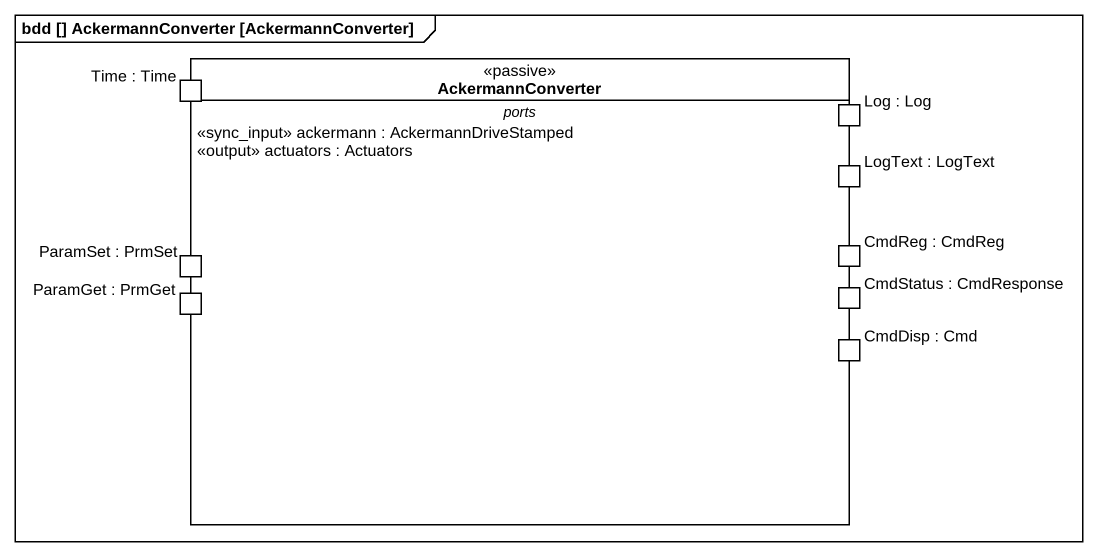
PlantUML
@startuml
mainframe bdd [] AckermannConverter [AckermannConverter]
hide circle
hide empty members
class AckermannConverter <<passive>> {
  -- ports --
  <<sync_input>> ackermann : AckermannDriveStamped
  <<output>> actuators : Actuators
  -- ports --
  Log : Log
  LogText : LogText
  Time : Time
  CmdDisp : Cmd
  CmdReg : CmdReg
  CmdStatus : CmdResponse
  ParamGet : PrmGet
  ParamSet : PrmSet
}
@enduml
